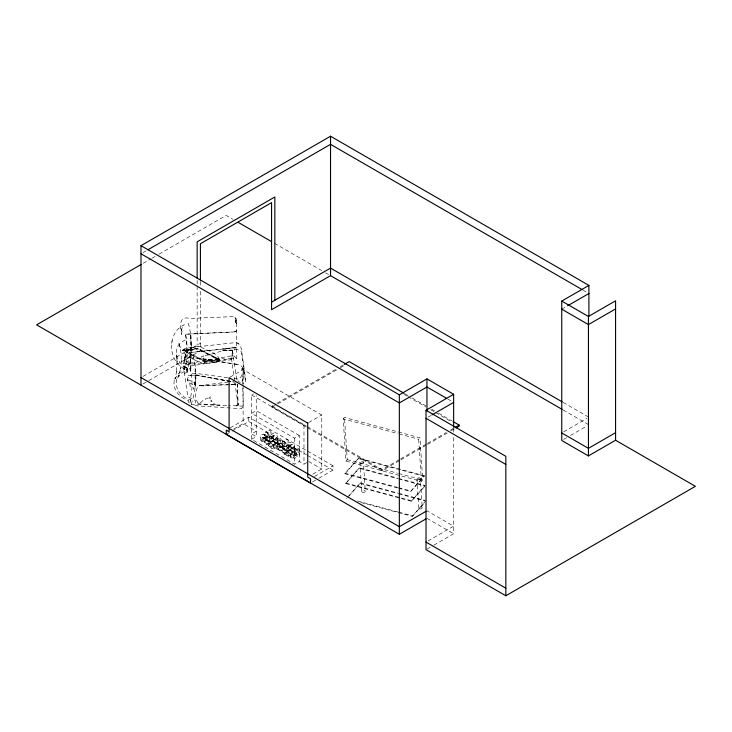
<?xml version="1.0" encoding="UTF-8"?>
<svg xmlns="http://www.w3.org/2000/svg" width="732" height="732" viewBox="0 0 732 732"><rect width="100%" height="100%" fill="white"/><g stroke="black" fill="none" stroke-linecap="round" stroke-linejoin="round"><path stroke-width="0.55" stroke-dasharray="3.66 2.75" d="M195.252 381.317L195.353 377.428C193.065 372.652 186.751 375.891 187.639 380.1A12.49 7.21 0 0 0 194.941 385.279L195.124 381.079A92.699 6.204 87.3 0 1 195.115 373.494L195.179 366.329A56.245 27.715 -66.4 0 0 193.87 360.739L192.205 358.04L195.481 357.884L238.412 364.49C245.632 366.366 244.506 376.577 241.716 381.711M273.1 440.234C277.401 449.805 280.512 433.93 273.1 440.234L273.283 439.694M191.162 404.329C196.386 389.204 197.576 372.478 193.34 356.969C191.162 350.152 179.523 350.838 179.075 343.848L179.331 344.534L178.873 343.171L181.051 353.071L181.38 361.818L181.435 360.565L180.667 368.772L180.868 367.51L178.526 376.202L179.065 374.894C171.755 384.501 179.679 397.531 190.494 399.654L191.162 404.329L227.496 405.491M191.235 345.815L190.384 332.612A56.245 33.324 58.7 0 0 188.81 325.173L187.465 321.055M177.437 378.215L181.225 373.366L186.312 370.273L185.553 364.911C189.304 360.272 190.906 354.123 190.439 348.222A92.699 6.204 87.3 0 0 190.448 340.764L190.384 332.612M228.238 382.022L198.473 385.801C194.913 390.742 194.383 399.498 198.921 403.982L203.734 399.928L205.491 399.617L206.067 398.382L208.629 397.97L208.757 396.808L210.057 396.616L210.505 396.918L209.233 397.988L210.679 398.675L209.599 399.718L211.694 400.468L210.88 401.456L214.183 402.353L213.826 404.128L219.792 405.162L195.709 403.634L195.252 400.395L187.776 396.671L184.51 373.576L184.803 358.341M206.131 360.94L205.042 361.16L204.75 361.947L219.884 360.345L219.701 359.531L206.845 359.687L206.479 359.046L203.77 359.028L203.816 358.241L202.133 358.131L202.526 357.234L201.392 357.079L201.904 356.347L203.688 356.072L202.837 355.844L208.785 354.846L222.693 350.811L232.483 350.372L232.209 355.532M184.51 373.576L190.805 369.221L190.759 353.684L191.793 348.35L187.685 351.058L185.095 356.228L184.766 360.144L191.153 356.429L189.103 364.673L186.312 370.273M190.805 369.221L190.457 353.785A12.49 7.21 0 0 0 184.72 359.577M185.928 359.22L186.065 361.526L186.66 361.151L187.712 363.145L189.579 363.301C192.617 353.474 192.168 342.951 190.43 332.923M240.261 382.616L237.772 380.777M191.235 345.76L190.384 353.62M184.803 358.241C185.022 353.282 188.618 348.716 193.358 347.27L235.686 342.567C239.09 342.704 241.103 346.776 241.505 349.75L245.623 379.35L245.321 382.635L242.402 384.209M234.67 380.969L231.632 359.632L232.483 350.372L229.482 350.518L233.005 350.353L234.588 349.759L235.347 347.517L237.598 347.517L191.107 352.458L235.356 347.508L223.315 348.88L226.545 350.262L222.693 350.811L235.356 349.686A5.609 3.239 0 0 1 237.488 349.686L240.425 350.655L241.414 352.028L245.623 381.903M236.399 321.677L236.171 319.088L235.018 317.743L233.901 316.855L231.468 316.682L189.844 318.466C178.224 315.172 180.154 327.963 181.673 334.515C181.289 331.212 181.353 326.939 184.263 324.752C165.642 333.152 167.957 364.948 188.014 370.172L186.285 366.952L187.346 373.823L188.792 375.626L195.828 375.296L233.618 381.692M232.209 355.551L231.751 358.387M185.553 364.911L235.375 358.314L236.5 358.689L236.637 323.663M243.134 368.525C239.41 368.745 245.65 371.499 242.228 367.958L243.125 369.221M187.749 379.716L194.886 382.635L193.715 389.378L193.385 387.96L190.256 386.835L189.908 384.044L188.993 383.623L187.502 379.551M171.736 343.326L171.919 342.219M172.011 341.624L172.194 340.536M189.872 403.076L191.875 388.967A67.866 33.443 -66.4 0 0 191.949 380.832L190.494 368.891C177.098 367.034 170.208 347.389 183.869 340.764L186.312 339.511L185.791 339.785M236.811 330.086L235.64 331.605L234.478 331.733L235.722 331.55L236.811 330.086L235.722 331.55M177.025 361.16L176.421 372.991L176.659 371.517L175.04 378.682L175.47 377.163C170.501 387.027 178.782 397.979 188.453 400.495L189.213 405.812M265.478 440.335C262.852 433.747 256.749 444.013 265.194 440.71C279.597 440.682 260.052 449.192 265.606 440.353M277.785 442.155L277.968 441.616M243.115 368.589L243.097 368.626A5.453 1.244 62.8 0 0 243.006 369.047L243.006 369.093M174.756 379.286L178.233 373.695L184.061 369.633C188.582 358.378 187.648 345.833 185.553 334.149L185.004 334.277L234.579 331.925M231.742 358.415L224.953 359.156L222.18 358.662L209.48 360.382M188.929 361.608L187.273 367.208L187.145 372.954M184.061 369.633L183.21 363.63L185.287 357.738L186.413 350.564A67.866 40.214 58.7 0 0 186.495 342.539L185.553 334.149L232.044 332.044M282.268 443.903C282.159 450.262 289.387 442.165 283.055 443.171C282.149 443.967 284.904 447.883 280.896 447.353C276.925 446.95 279.533 441.753 282.424 443.94M242.786 388.106L243.189 405.656L241.542 408.721L193.596 405.61M343.207 418.85L344.479 417.45L419.976 437.809L422.712 479.982L421.44 481.391L345.943 461.032L343.207 418.85L397.906 433.609M345.943 461.032L347.224 459.623L344.479 417.45M397.549 487.942L345.047 473.787L345.01 473.229L358.744 458.086L424.368 475.782L410.67 491.483L398.638 488.235M345.047 473.787L358.744 458.086M424.276 486.908L411.302 501.21L345.687 483.513L359.385 467.812L397.659 478.142M345.687 483.513L359.385 467.812M347.389 497.266L360.364 482.955L397.549 492.984M348.954 496.131L360.364 482.955M421.44 481.391L418.695 439.218L419.976 437.809M410.67 491.483L424.368 475.782M411.302 501.21L424.999 485.517L398.757 478.435M360.885 502.491L412.29 516.353L425.987 500.651M412.29 516.353L424.496 502.884M268.671 445.367C269.431 439.996 277.309 446.081 271.233 446.136C268.946 446.053 269.962 441.524 267.436 443.555C265.451 445.047 268.635 446.072 268.333 445.559M280.932 446.428C274.948 445.898 283.476 451.15 280.804 446.364M285.233 452.339C280.621 457.015 290.842 453.547 285.16 452.376M273.457 435.65C269.971 444.242 283.494 434.341 273.841 435.458M291.711 448.149C301.685 443.528 282.845 443.327 291.986 448.13M142.95 252.641L145.915 250.93M143.225 263.291L151.121 258.735M152.11 258.158L155.074 256.447M159.027 254.169L226.161 215.409L233.05 219.39M142.95 376.413L200.422 343.226M142.932 383.989L147.8 381.18M148.779 380.613L200.422 350.793L200.422 290.622M230.031 377.154L243.134 369.587L321.769 414.98L321.769 469.029L312.408 474.437M306.79 462.542L303.981 464.161L299.306 461.462L294.621 464.161L251.561 439.301L251.561 394.987L253.437 393.908M230.196 427.863L248.752 417.149L306.552 450.519M306.315 427.076L271.947 407.239L271.947 406.178L275.9 403.899M276.897 403.323L336.299 369.029M340.261 366.741L343.235 365.021M233.773 429.034L243.134 423.627L256.246 431.194L251.561 433.902L256.246 436.601L256.246 395.619M271.947 407.239L276.897 404.375M277.885 403.808L339.273 368.361M340.261 367.793L345.211 364.939M226.289 434.442L231.175 431.624M232.145 431.057L248.752 421.467L306.552 454.837M251.561 439.301L256.246 436.601M251.561 394.987L303.981 425.246L307.724 423.087M308.666 422.547L321.769 414.98M299.306 435.522L256.246 410.661L251.561 413.36L294.621 438.221L299.306 435.522L299.306 461.462M561.755 309.178L566.605 306.379M314.44 476.505L333.005 465.781L333.005 470.109L318.347 478.563M312.491 481.949L317.377 479.131M427.991 417.213L430.947 415.502M307.303 426.591L381.939 469.688L399.754 459.394M400.743 458.827L426.491 443.958M427.479 443.391L446.291 432.53M450.253 430.242L454.215 427.955M307.303 427.644L381.939 470.74L399.754 460.446M400.743 459.879L426.491 445.019M427.479 444.443L447.279 433.015M451.241 430.727L455.203 428.44M563.695 431.825L586.963 418.393M563.695 439.392L566.605 437.709M570.475 435.476L586.963 425.96M427.991 540.975L453.639 526.171L426.957 510.771M427.003 549.11L432.923 545.697M433.911 545.13L453.639 533.738L453.639 435.339M266.668 436.794C264.069 441.533 272.643 437.471 266.814 436.73C266.631 431.157 272.432 439.255 266.906 437.031M283.897 445.971C281.298 450.711 289.872 446.648 284.053 445.907C283.86 440.335 289.662 448.432 284.135 446.209M243.189 405.656L242.182 406.141L228.594 405.537M285.709 453.501C293.285 446.099 272.194 450.949 285.846 453.465M190.338 365.954L231.632 359.632M214.686 362.605L217.88 361.745L219.673 359.961C217.267 351.955 206.049 350.72 199.671 346.3L184.775 348.459L182.982 350.244L183.366 352.595L187.447 356.127L202.325 363.804L214.686 362.605L211.338 362.733L212.271 362.697M193.742 349.219L197.796 348.167L203.103 351.067M267.143 437.205C273.375 431.175 259.027 434.744 267.07 437.15M206.031 360.958L207.22 360.739M207.129 360.757L209.471 360.382M192.809 349.466L186.093 349.841M219.701 359.531L219.216 359.952L219.655 360.391M184.784 349.914L182.515 350.335L204.859 362.038L205.116 361.187L190.787 353.583M182.725 350.61L183.448 350.381L183 349.805M229.93 384.382L198.473 385.801L238.019 384.492M231.019 384.327L237.269 384.016L238.184 405.674L235.192 405.821L238.147 404.695L237.616 394.868M236.646 323.782C236.354 323.013 234.057 320.113 236.253 319.536M183.21 363.63L189.78 363.319L231.623 355.825L234.011 355.825L236.5 358.689M187.52 349.814L197.85 348.258L199.561 349.219M236.116 384.08L234.277 384.154L236.29 384.09M184.601 349.841L186.257 349.914M195.115 373.494L195.874 373.503M190.448 340.764L191.208 340.773M182.973 350.674L193.76 350.061L197.631 349.054L197.796 348.167L197.585 349.054L219.426 360.327M200.348 385.737L205.125 385.974L203.935 385.554M280.2 447.188C289.396 443.052 270.904 441.524 280.127 447.115M227.689 377.721L195.59 373.357L191.162 373.567L191.519 375.864M234.332 378.618L238.76 379.222L240.984 376.898L242.887 372.762L242.759 385.288M195.783 375.287L233.792 382.241M195.481 357.884L238.504 364.692M271.197 436.684C283.549 434.497 262.367 429.574 271.453 436.903C271.407 441.945 266.073 434.369 271.453 436.903M288.426 445.861C300.779 443.674 279.597 438.752 288.692 446.081C288.637 451.122 283.302 443.546 288.692 446.081M195.911 374.72L233.874 382.214M399.004 433.902L418.695 439.218M358.781 458.635L424.404 476.331M347.224 459.623L397.549 473.192M398.647 473.485L422.712 479.982M359.412 468.37L397.696 478.691M398.784 478.984L425.036 486.066M345.01 473.229L397.513 487.393M398.601 487.686L410.634 490.925M398.638 493.277L424.889 500.359M360.4 483.504L397.586 493.533M398.675 493.826L424.926 500.908M345.65 482.964L411.265 500.661M357.564 501.054L398.034 511.97M399.123 512.263L412.253 515.804M262.587 437.791C273.356 438.669 257.774 429.391 262.779 437.882M262.029 439.191C267.994 439.74 259.467 434.497 262.157 439.255M261.406 440.637C276.129 442.97 254.937 430.938 261.589 440.728M278.636 449.814C293.358 452.147 272.167 440.115 278.819 449.906M277.84 439.42C267.015 439.145 282.488 446.913 277.84 439.42L278.316 439.676M272.844 438.541C262.019 438.267 277.492 446.035 272.844 438.541L273.32 438.797M295.069 448.597C284.245 448.323 299.717 456.082 295.069 448.597L295.545 448.853M290.073 447.719C279.249 447.444 294.722 455.213 290.073 447.719L290.549 447.975M275.625 446.108C285.443 447.362 270.639 438.706 275.781 446.191M292.855 455.286C302.673 456.539 287.868 447.883 293.01 455.368M287.767 454.993C297.585 456.246 282.781 447.591 287.923 455.075M219.92 359.595L215.858 357.683M183.265 349.896L190.796 353.593M213.973 356.749L217.916 358.625M212.106 355.816L214.101 356.749M264.344 437.407L264.975 437.718M281.573 446.584L282.204 446.895M212.225 355.807L208.428 353.94M210.368 354.864L206.616 352.998M206.699 352.97L201.236 350.134M292.013 451.251L292.498 451.507M274.784 442.073L275.259 442.329M287.017 450.372L287.502 450.628M269.788 441.195L270.264 441.451M582.965 290.073L587.915 292.937M563.164 402.408L587.915 416.7M274.409 243.271L321.677 270.556M325.612 272.835L328.567 274.537M563.164 409.975L588.903 424.835M447.71 398.986L451.662 401.264M405.153 393.917L408.099 395.619M412.025 397.879L425.777 405.821M431.67 409.225L434.616 410.927M438.541 413.187L452.285 421.129M404.165 394.402L407.111 396.103M408.099 396.671L425.777 406.873M430.681 409.71L434.616 411.979M435.595 412.546L452.285 422.181M271.947 406.178L306.315 426.024M426.957 518.338L453.639 533.738M307.532 451.077L333.005 465.781M307.532 455.405L333.005 470.109M308.666 461.462L321.769 469.029M238.586 343.875L237.616 343.125M290.805 455.981C289.204 447.014 301.346 459.001 290.522 455.945C284.666 454.792 291.739 460.904 290.677 456.063M236.418 321.705L236.628 323.361M273.521 437.91C267.674 434.378 272.341 444.855 274.564 439.173C268.754 431.569 272.039 445.825 273.53 437.919M241.871 368.571L242.164 370.053M182.167 332.044L180.713 327.826M235.347 319.582L235.677 322.775M190.494 368.891L190.869 371.307M176.247 354.782L176.934 359.952M232.483 350.372L236.628 379.533M234.826 382.095L238.184 405.674M194.886 382.635L195.27 385.343M176.833 358.488L177.126 362.605M420.378 478.673A1.738 0.997 -3.7 0 1 417.807 479.689A1.738 0.997 -3.7 0 1 417.734 477.959A1.738 0.997 -3.7 0 1 420.378 478.673L422.273 507.871A1.738 0.997 -3.7 0 1 419.711 508.886A1.738 0.997 -3.7 0 1 419.628 507.157A1.738 0.997 -3.7 0 1 422.273 507.871M416.901 478.874L418.805 508.072M363.401 462.075A1.738 0.997 -3.7 0 1 360.83 463.091A1.738 0.997 -3.7 0 1 360.757 461.361A1.738 0.997 -3.7 0 1 363.401 462.075L365.295 491.273A1.738 0.997 -3.7 0 1 362.733 492.288A1.738 0.997 -3.7 0 1 362.651 490.559A1.738 0.997 -3.7 0 1 365.295 491.273M359.924 462.276L361.818 491.474M346.629 498.099L346.666 498.657M237.543 393.029L237.269 384.19M190.174 321.888L190.183 322.236M195.179 387.338L195.142 383.696M453.639 428.522L453.639 434.195M381.939 469.688L381.939 470.74M303.981 425.246L303.981 464.161M294.621 438.221L294.621 464.161M248.752 417.149L248.752 421.467M243.134 369.587L243.134 384.218M243.134 385.343L243.134 423.627M200.422 281.472L200.422 286.047M197.146 280.429L197.146 284.968M197.146 286.102L197.146 345.12M204.978 361.599A182.973 41.788 19.5 0 1 219.664 359.961A143.728 32.821 19.5 0 1 197.695 348.606M204.96 361.599A139.263 31.805 19.5 0 0 182.991 350.244A88.984 20.322 19.5 0 0 197.649 348.597M264.627 438.129C270.776 446.52 272.514 431.038 264.627 438.129M281.857 447.307C288.005 455.697 289.744 440.216 281.857 447.307M290.329 449.411C294.63 458.982 297.741 443.107 290.329 449.411M195.38 358.753L195.38 358.753M294.969 453.767C299.269 462.624 302.316 447.865 294.969 453.767M266.302 439.841C269.211 444.992 270.328 435.723 266.302 439.841M269.01 440.792C271.92 445.953 273.045 436.684 269.01 440.792M283.531 449.018C286.441 454.169 287.566 444.9 283.531 449.018M286.249 449.97C289.158 455.13 290.275 445.861 286.249 449.97M275.159 439.191C276.458 443.656 279.597 435.275 281.17 439.722C278.544 443.903 277.263 434.488 275.159 439.191M292.388 448.368C295.609 453.794 296.24 442.952 292.388 448.368M278.572 444.297C280.457 449.594 282.872 440.371 278.572 444.297M295.81 453.474C297.686 458.772 300.102 449.549 295.81 453.474M287.53 447.426C291.162 455.835 294.255 442.421 287.53 447.426M273.036 446.255C276.266 454.188 278.654 440.755 273.036 446.255M290.265 455.432C293.495 463.365 295.884 449.933 290.265 455.432M275.937 447.957C278.343 452.495 279.999 443.985 275.937 447.957M293.166 457.134C295.582 461.672 297.229 453.163 293.166 457.134M276.486 442.64C281.18 449.631 283.366 436.08 276.486 442.64M293.715 451.818C298.409 458.808 300.596 445.257 293.715 451.818M266.54 431.679C270.84 439.41 273.759 426.298 266.54 431.679M270.575 442.201C274.418 449.228 278.453 438.221 269.98 441.341C266.045 443.729 273.365 446.493 275.323 444.297C277.419 441.991 271.471 439.539 270.575 442.201M283.769 440.856C288.079 448.588 290.988 435.476 283.769 440.856M288.28 447.179C290.265 453.932 293.02 443.308 288.28 447.179M287.804 451.379C292.105 459.11 295.023 445.998 287.804 451.379M268.452 445.312C270.904 450.043 272.789 441.808 268.452 445.312M270.739 447.389C273.192 452.12 275.067 443.885 270.739 447.389M272.945 445.129C277.144 453.474 280.521 438.98 272.945 445.129M285.69 454.49C288.143 459.22 290.018 450.985 285.69 454.49M298.4 448.899C294.667 452.843 295.225 444.443 298.4 448.899M263.785 433.93C267.866 440.975 270.117 427.799 263.785 433.93M281.024 443.107C285.096 450.153 287.347 436.977 281.024 443.107M184.949 357.152L184.793 357.93L184.949 357.152M264.161 441.131C268.626 448.149 271.343 436.29 264.161 441.131M281.399 450.308C285.864 457.326 288.573 445.468 281.399 450.308M277.858 448.771C282.497 455.45 285.114 443.473 277.858 448.771M204.64 362.303L204.091 363.218L204.64 362.303M277.08 441.597C282.232 450.244 285.901 435.046 277.08 441.597M294.31 450.775C299.47 459.422 303.13 444.223 294.31 450.775M285.983 451.571C292.324 460.785 296.808 445.523 285.983 451.571M236.033 318.813L234.963 317.688L236.033 318.813M235.951 320.607L235.933 319.793L235.951 320.607"/><path stroke-width="1.1" d="M140.983 385.114L140.983 245.678L330.535 136.234L588.903 285.398L588.903 316.215M147.891 249.795L330.535 144.341L581.967 289.506M141.249 264.435L36.6 324.852L399.343 534.278L425.969 518.906M271.563 302.151L330.535 268.104L562.176 401.841M562.176 409.408L330.535 275.671L271.563 309.718L271.563 202.654L200.422 243.729L200.422 280.329M344.223 364.454L349.173 361.599L404.165 393.349M140.983 245.678L399.343 394.841L426.957 378.892L453.639 394.301L453.639 427.387M453.639 394.301L426.024 410.24L426.024 549.677L505.839 595.766L695.4 486.322L615.575 440.243L588.437 455.917L561.755 440.508L561.755 301.072L588.903 285.398M567.574 305.82L588.903 293.505M561.755 301.072L588.437 316.471L615.575 300.806L615.575 440.243M431.935 414.934L453.639 402.408M615.575 308.913L588.437 324.578L561.755 309.178M455.203 427.387L459.165 425.1L459.165 426.152L456.192 427.863M425.969 511.339L399.343 526.711L140.983 377.547M615.575 432.676L588.437 448.35L561.755 432.941M237.973 222.235L271.453 241.56M446.721 398.409L426.957 386.999L399.343 402.948L140.983 253.784M453.273 421.696L459.165 425.1M426.024 410.24L505.839 456.329L505.839 595.766M426.024 418.347L505.839 464.436M426.024 542.11L505.839 588.199M588.437 316.471L588.437 455.917M426.957 378.892L426.957 410.844M399.343 394.841L399.343 534.278M330.535 136.234L330.535 275.671M274.839 300.266L274.839 196.981L197.146 241.844L197.146 278.16M307.724 423.087L229.098 377.694L229.098 431.734L226.289 430.114L226.289 434.442L310.533 483.083L310.533 478.755L307.724 477.136L307.724 423.087"/></g></svg>
